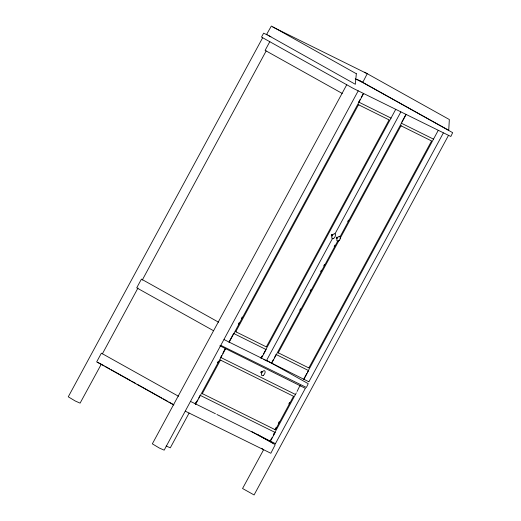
<?xml version="1.0" encoding="UTF-8"?>
<svg xmlns="http://www.w3.org/2000/svg" width="521" height="521" viewBox="0 0 521 521"><rect width="100%" height="100%" fill="white"/><g stroke="black" fill="none" stroke-linecap="round" stroke-linejoin="round"><path stroke-width="0.78" d="M400.844 111.911L334.996 233.851M443.338 132.959L308.999 381.574M269.826 41.647L265.117 50.368L342.238 93.441M102.383 353.837L138 287.97M142.253 280.096L266.133 50.986M189.09 413.062L170.308 447.806L166.14 446.009M195.831 404.237L195.225 403.918L196.378 401.789M217.478 362.772L218.24 361.353M238.344 324.173L239.119 322.74M241.438 318.455L242.213 317.022M197.641 400.011L195.225 403.918M198.729 397.998L200.175 395.322L275.088 432.437M221.764 355.4L220.676 357.413L221.041 357.614M222.845 353.388L225.15 348.582L225.749 348.901M229.644 340.819L233.629 333.447L266.049 349.526M359.093 102.285L358.728 102.083L360.18 99.4M361.268 97.388L363.443 93.37M195.772 403.944L225.456 349.044M229.227 342.076L363.515 93.715M202.669 393.817L202.304 393.609L220.448 360.063L293.453 396.24M236.124 331.942L235.759 331.74L358.5 104.734L389.018 119.869M266.459 346.699L388.966 120.13M261.575 358.357L260.969 358.031L262.056 356.025M262.363 356.006L260.969 358.031M263.528 353.863L395.726 109.358M261.516 358.064L265.99 349.786M331.447 235.857L332.111 234.626M266.505 360.532L332.678 238.143M261.106 372.769L261.776 371.532M336.494 238.357L336.833 237.745L336.494 237.576M299.783 310.184L300.558 308.751M310.216 290.881L310.991 289.455M320.656 271.578L321.431 270.152M323.749 265.86L324.524 264.427M334.189 246.557L334.957 245.124M347.715 221.536L348.49 220.103M271.78 362.538L273.225 359.855M274.313 357.842L276.123 354.495L308.543 370.568M401.952 121.784L405.937 114.412M271.728 363.117L337.901 240.728M339.835 237.153L406.009 114.763M278.618 352.991L278.253 352.782L339.236 239.992M340.011 238.566L400.994 125.776L431.512 140.911M263.711 449.558L242.558 488.509L254.079 494.95L448.444 135.486M202.304 393.609L274.951 429.584L276.11 427.441M278.422 423.163L279.197 421.736M288.842 403.886L289.617 402.459M275.498 429.617L293.401 396.501M308.953 367.741L431.46 141.171M273.636 434.247L274.723 432.235M272.164 437.516L270.008 440.948L270.614 441.274M273.317 435.393L296.332 392.827M297.1 391.408L299.933 385.612L300.532 385.937M304.088 378.48L306.791 373.472M307.566 372.046L438.226 130.4M270.555 440.981L275.036 432.704M304.01 379.106L308.491 370.828M275.544 443.449L305.228 388.549M272.841 27.046L367.227 73.708L362.818 82.311L355.224 78.814M262.701 37.662L68.271 396.807L75.284 401.014L80.091 403.13L101.295 364.192L96.665 361.9L101.38 353.186L178.508 396.26M346.771 84.689L152.347 443.84L159.354 448.04L164.167 450.164L358.227 90.81M364.544 72.191L449.336 119.53L448.731 130.289L359.829 80.905M267.253 34.946L263.633 33.155L261.509 37.076L353.446 88.498L450.841 136.469L452.664 132.66L361.437 81.634M268.706 35.669L270.881 36.744M357.106 79.446L360.734 81.237M358.728 102.083L391.147 118.156M331.447 235.075L331.779 235.245M235.759 331.74L266.277 346.875M278.253 352.782L308.771 367.917M224.089 339.594L263.216 358.969M265.86 360.278L308.816 381.75M228.921 342.16L229.286 342.369M271.415 363.209L271.78 363.411M303.704 379.197L304.069 379.399M220.878 345.384L306.407 387.474L308.23 383.671L266.602 360.382M219.842 345.781L305.28 388.288M261.106 371.981L261.776 372.32A0.703 0.371 -60.8 0 0 261.711 371.512A0.703 0.371 -60.8 0 0 261.014 372.202A0.703 0.371 -60.8 0 0 261.321 372.769M221.399 357.771L295.583 394.534M190.653 401.476L215.427 413.739M216.879 414.462L275.362 443.625M272.867 443.032L257.009 434.234M185.307 411.18L270.835 453.27L275.244 444.667L251.962 431.648M405.696 114.294L406.302 114.62M433.641 139.205L401.222 123.125L401.593 123.334M400.994 125.776L401.359 125.978M358.5 104.734L358.865 104.936M218.56 322.193L141.432 279.113L136.717 287.833L213.141 330.509M276.123 354.495L276.495 354.697M233.629 333.447L233.994 333.655M263.685 359.203L266.798 360.942M263.834 359.314L266.322 360.708M220.448 360.063L220.813 360.265M274.951 429.584L275.316 429.792M200.175 395.322L200.539 395.524M261.412 448.275L262.818 449.063M101.999 364.589L104.115 365.768M105.522 366.556L109.749 368.92M111.155 369.708L130.172 380.343M131.579 381.131L135.805 383.495M137.212 384.283L161.862 398.07M163.268 398.858L167.495 401.222M168.902 402.01L173.832 404.771M97.74 362.434L173.793 404.973M331.786 235.798A0.703 0.371 -60.8 0 1 331.317 235.459A0.703 0.371 -60.8 0 1 331.942 234.613A0.703 0.371 -60.8 0 1 332.19 235.245M336.833 238.299A0.703 0.371 -60.8 0 1 336.358 238.11A0.703 0.371 -60.8 0 1 336.748 237.25A0.703 0.371 -60.8 0 1 337.289 237.289M356.325 73.728L355.355 84.285L266.583 34.445L271.356 26.05L356.325 73.728M333.629 238.449A2.761 1.478 -60.8 0 0 335.231 234.092A2.761 1.478 -60.8 0 0 332.001 236.267A2.761 1.478 -60.8 0 0 333.629 238.449M338.676 240.949A2.761 1.478 -60.8 0 0 340.278 236.593A2.761 1.478 -60.8 0 0 337.048 238.768A2.761 1.478 -60.8 0 0 338.676 240.949M263.287 375.361A2.761 1.478 -60.8 0 0 264.889 371.004A2.761 1.478 -60.8 0 0 261.659 373.173A2.761 1.478 -60.8 0 0 263.287 375.361"/></g></svg>
